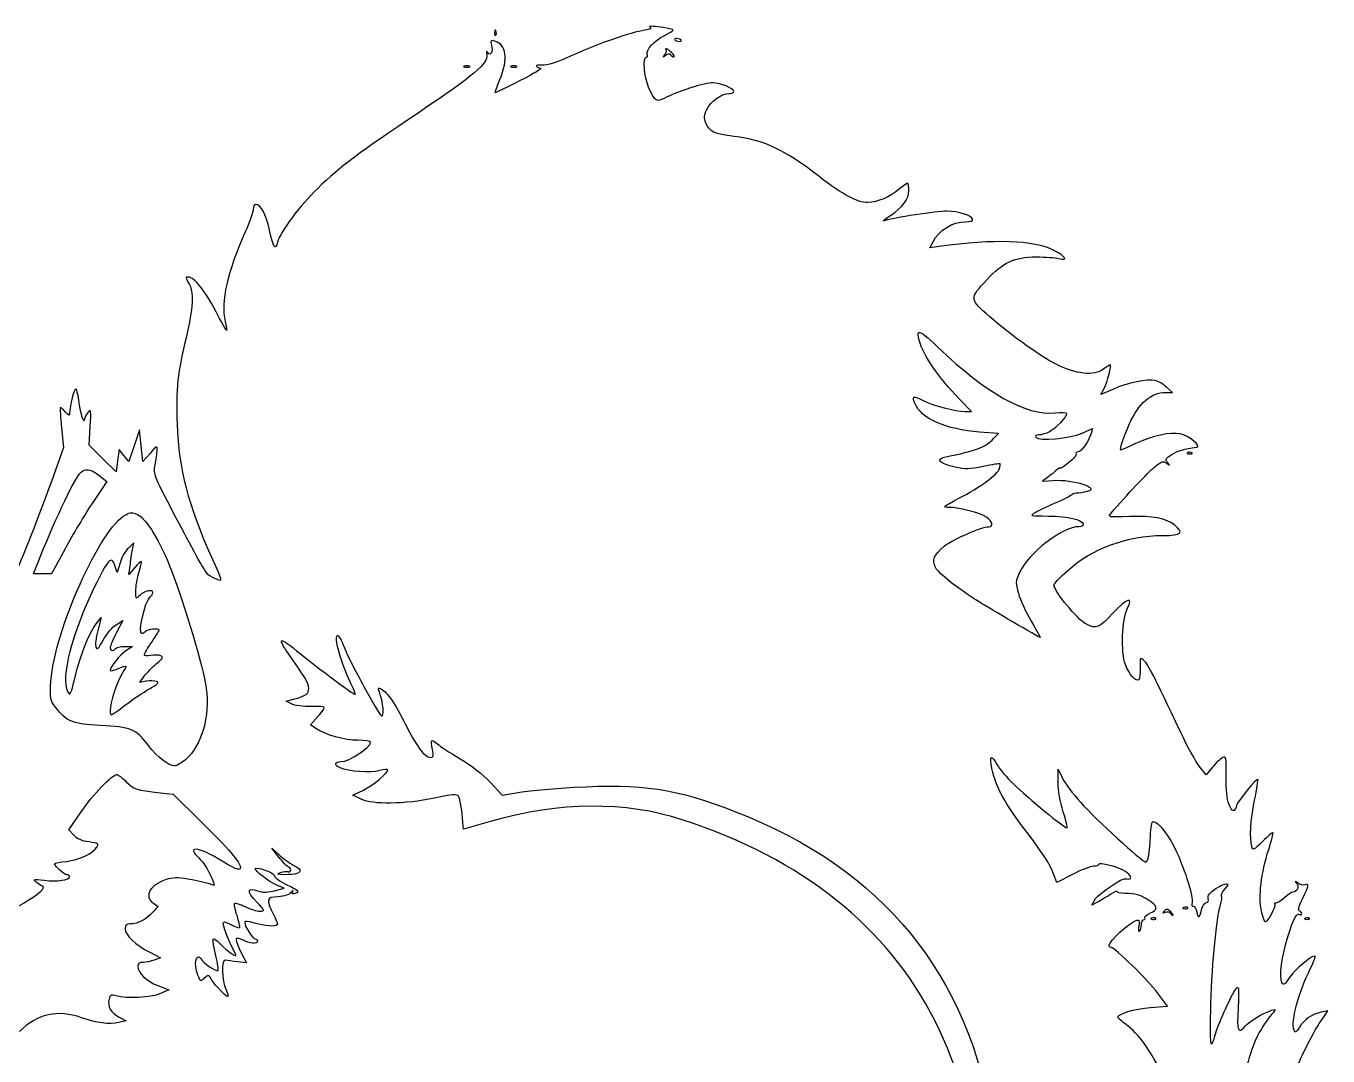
# Model space of a CAD drawing. Extents: x 22 to 290, y 86 to 216.
# Drawn here: x 210.46 to 232.26, y 135 to 152.25 of the extents above; entities that cross this region are included whole.
import ezdxf

# ---------------------------------------------------------------- set-up
doc = ezdxf.new("R2010")
doc.units = 0
doc.layers.add('Layer_1', color=7, linetype='CONTINUOUS')

msp = doc.modelspace()

# ---------------------------------------------------------------- linework, layer by layer
at = {"layer": 'Layer_1', "color": 7}
for points in [[(218.315977, 152.180864), (218.315977, 152.180864)], [(220.917714, 152.244805), (220.914956, 152.244805), (220.914956, 152.246458), (220.914956, 152.246458)], [(221.36089, 152.040303), (221.36089, 152.039753)], [(221.36089, 152.040303), (221.36089, 152.040303)], [(221.177335, 151.876042), (221.177335, 151.875491)], [(221.177335, 151.876042), (221.177335, 151.876042)], [(217.840828, 151.58555), (217.840828, 151.58555)], [(218.627412, 151.58555), (218.627412, 151.58555)], [(225.750769, 148.557173), (225.595327, 148.535126), (225.648794, 148.638755)], [(225.410118, 147.119604), (225.410118, 147.119604)], [(228.660082, 146.167104), (228.460543, 146.078359), (228.51401, 146.181988)], [(229.542027, 146.116394), (229.659987, 146.116394), (229.559666, 146.204589)], [(226.18733, 145.798894), (226.293714, 145.798894), (226.094174, 146.004496)], [(211.057022, 145.52053), (211.090645, 145.193107), (210.886698, 144.626458)], [(212.538138, 145.095543), (212.418524, 144.956636), (212.390965, 145.223423), (212.362299, 145.490214), (212.271901, 145.223976), (212.182052, 144.95829), (212.102127, 145.059161), (212.022202, 145.159483), (211.995743, 144.97207), (211.969835, 144.784658), (211.743838, 145.009002), (211.517286, 145.233346), (211.536029, 145.540373)], [(226.66358, 145.342487), (226.745159, 145.429578), (226.428763, 145.452178)], [(228.148004, 145.432886), (228.319982, 145.509506), (228.295731, 145.430131)], [(229.957644, 145.113732), (229.957644, 145.114285), (229.957644, 145.114285)], [(211.502955, 144.819383), (211.502955, 144.820486), (211.502955, 144.820486)], [(211.707456, 144.710242), (211.812739, 144.625355), (211.578472, 144.271476)], [(227.568675, 144.693706), (227.482688, 144.629766), (227.657973, 144.641893)], [(212.229457, 144.100599), (212.229457, 144.100599)], [(211.115453, 143.499223), (211.115453, 143.495916), (210.887248, 143.077544), (210.735664, 143.077544), (210.584632, 143.077544), (210.65188, 143.246767)], [(212.269146, 143.596787), (212.17599, 143.509697)], [(212.250404, 143.508593), (212.269146, 143.596787), (212.269146, 143.596787)], [(212.03598, 143.261649), (211.989128, 143.101245), (211.947785, 143.219758)], [(212.282924, 143.182274), (212.18591, 143.06652), (212.208511, 143.242909)], [(211.634697, 142.238043), (211.720134, 142.34498), (211.663909, 142.128902)], [(211.968732, 142.226466), (212.085039, 142.299228), (211.977551, 142.095278)], [(215.675103, 142.045669), (215.675103, 142.045669)], [(212.113701, 141.861564), (212.245993, 141.861564), (212.13079, 141.787701)], [(212.475298, 141.278927), (212.36671, 141.25688), (212.441674, 141.36216)], [(214.907814, 140.899691), (214.819619, 140.947647), (214.962935, 140.985682)], [(215.311855, 140.489589), (215.22366, 140.547464), (215.309648, 140.642274)], [(226.629956, 139.999558), (226.63106, 140.000108), (226.63106, 140.000108)], [(227.745617, 139.586147), (227.745617, 139.808284), (227.811211, 139.664969)], [(230.328611, 139.839154), (230.223881, 139.71127), (230.110882, 139.854035)], [(211.982513, 139.718436), (211.982513, 139.718436)], [(218.231641, 139.590005), (218.435592, 139.372274), (218.701276, 139.418575)], [(212.710669, 139.413063), (212.92509, 139.389912), (213.385355, 138.937366)], [(216.075285, 139.305026), (215.936381, 139.373377), (216.110013, 139.45716)], [(211.262076, 138.700342), (211.17829, 138.78964), (211.384444, 139.092258)], [(218.257549, 138.936263), (217.786811, 138.801214), (217.777991, 138.911458)], [(214.57598, 138.485368), (214.697798, 138.372922)], [(214.69339, 138.335437), (214.57598, 138.485368), (214.57598, 138.485368)], [(214.348328, 138.146371), (214.348881, 138.147474), (214.348881, 138.147474)], [(227.983742, 138.044395), (227.72026, 137.907695), (227.657973, 138.08188)], [(214.622834, 137.770993), (214.783789, 137.812335), (214.658662, 137.865802)], [(212.594362, 137.563737), (212.674841, 137.509717), (212.585543, 137.413256)], [(228.392191, 137.575314), (228.307305, 137.530664), (228.372348, 137.639805)], [(229.570689, 137.460108), (229.570689, 137.460108)], [(229.885985, 137.49759), (229.885985, 137.49759)], [(229.349653, 137.320651), (229.349653, 137.3201)], [(229.349653, 137.320651), (229.349653, 137.320651)], [(231.923827, 137.319547), (231.923827, 137.3201), (231.923827, 137.3201)], [(212.532076, 136.740221), (212.710669, 136.650373), (212.609797, 136.611237)], [(214.066659, 136.733606), (214.1532, 136.562729), (214.003819, 136.580921)], [(212.666572, 136.184596), (212.853434, 136.11349), (212.710669, 136.048997)], [(229.290674, 135.815283), (229.5751, 135.838984), (229.407531, 136.061674)], [(212.023302, 135.654326), (212.138508, 135.594244), (212.013382, 135.565031)], [(232.14652, 135.591489), (232.262274, 135.759609), (232.149825, 135.737009)]]:
    msp.add_lwpolyline(points, dxfattribs=at)
for points in [[(218.315977, 152.180864), (218.312309, 152.177195), (218.30967, 152.164789), (218.308259, 152.143933)], [(218.330309, 152.16543), (218.324382, 152.179258), (218.319646, 152.183969), (218.315977, 152.180864)], [(220.82125, 152.181415), (220.586723, 152.143879), (220.058415, 151.960223), (219.629522, 151.766901)], [(220.910548, 152.233231), (220.942721, 152.213193), (220.913932, 152.196372), (220.82125, 152.181415)], [(220.914956, 152.246458), (220.90141, 152.243636), (220.899259, 152.240286), (220.910548, 152.233231)], [(221.241276, 152.204015), (221.095677, 152.234692), (220.957958, 152.250703), (220.917714, 152.244805)], [(221.164105, 152.100386), (221.319158, 152.17969), (221.324559, 152.186517), (221.241276, 152.204015)], [(218.314324, 151.996206), (218.241002, 152.017937), (218.235022, 152.010862), (218.255342, 151.930062)], [(218.308259, 152.143933), (218.305436, 152.106312), (218.315698, 152.085225), (218.327551, 152.097078)], [(218.396453, 151.355144), (218.53858, 151.70081), (218.508069, 151.938576), (218.314324, 151.996206)], [(218.327551, 152.097078), (218.339405, 152.108931), (218.340751, 152.139747), (218.330309, 152.16543)], [(220.863143, 151.774066), (220.834808, 151.847896), (220.981592, 152.007111), (221.164105, 152.100386)], [(221.36089, 152.039753), (221.331934, 152.043986), (221.316031, 152.035686), (221.325062, 152.021011)], [(221.325062, 152.021011), (221.334093, 152.006617), (221.366351, 151.994552), (221.396718, 151.994552)], [(221.396718, 151.994552), (221.462899, 151.994552), (221.435594, 152.029297), (221.36089, 152.040303)], [(218.17707, 151.765247), (218.207268, 151.629893), (217.956124, 151.417718), (217.025581, 150.794007)], [(218.191952, 151.805486), (218.167399, 151.839833), (218.1631, 151.82807), (218.17707, 151.765247)], [(218.255342, 151.930062), (218.283705, 151.817004), (218.241821, 151.735015), (218.191952, 151.805486)], [(219.629522, 151.766901), (219.342417, 151.637502), (219.184183, 151.585071), (219.104766, 151.593819)], [(220.846605, 151.727215), (220.866078, 151.727215), (220.873021, 151.748102), (220.863143, 151.774066)], [(221.156389, 151.771862), (221.117612, 151.722247), (221.119285, 151.721327), (221.17127, 151.761939)], [(221.177335, 151.852341), (221.190318, 151.839358), (221.180942, 151.803161), (221.156389, 151.771862)], [(221.177335, 151.875491), (221.164635, 151.875491), (221.164353, 151.865323), (221.177335, 151.852341)], [(221.17127, 151.761939), (221.211233, 151.793266), (221.238431, 151.796018), (221.253953, 151.770759)], [(221.272695, 151.804936), (221.233354, 151.844249), (221.190318, 151.876042), (221.177335, 151.876042)], [(221.253953, 151.770759), (221.266653, 151.750156), (221.292101, 151.733277), (221.310731, 151.733277)], [(221.310731, 151.733277), (221.329357, 151.733277), (221.310711, 151.765594), (221.272695, 151.804936)], [(217.796181, 151.578385), (217.771627, 151.568507), (217.791665, 151.561299), (217.840828, 151.561299)], [(217.840828, 151.58555), (217.824741, 151.58555), (217.808457, 151.582618), (217.796181, 151.578385)], [(217.885478, 151.578385), (217.873343, 151.583182), (217.857028, 151.58555), (217.840828, 151.58555)], [(217.840828, 151.561299), (217.890019, 151.561299), (217.910032, 151.568789), (217.885478, 151.578385)], [(218.582765, 151.578385), (218.558212, 151.568507), (218.578249, 151.561299), (218.627412, 151.561299)], [(218.627412, 151.58555), (218.611326, 151.58555), (218.595042, 151.582618), (218.582765, 151.578385)], [(218.672063, 151.578385), (218.659927, 151.583182), (218.643612, 151.58555), (218.627412, 151.58555)], [(218.627412, 151.561299), (218.676632, 151.561299), (218.696616, 151.568789), (218.672063, 151.578385)], [(219.086577, 151.548068), (219.119823, 151.548068), (218.962148, 151.452426), (218.736003, 151.337505)], [(219.104766, 151.593819), (219.042254, 151.600593), (218.998707, 151.594076), (219.008302, 151.578385)], [(219.008302, 151.578385), (219.017898, 151.562862), (219.053331, 151.548068), (219.086577, 151.548068)], [(220.885743, 151.228915), (220.811491, 151.392575), (220.785165, 151.727215), (220.846605, 151.727215)], [(218.316528, 151.135208), (218.312294, 151.139159), (218.348391, 151.238191), (218.396453, 151.355144)], [(218.736003, 151.337505), (218.509887, 151.222584), (218.320761, 151.131229), (218.316528, 151.135208)], [(221.961162, 151.298369), (221.825809, 151.298369), (221.412647, 151.17061), (221.199936, 151.062999)], [(222.31339, 151.156705), (222.31339, 151.208041), (222.089376, 151.298369), (221.961162, 151.298369)], [(221.199936, 151.062999), (221.010734, 150.967297), (221.002442, 150.971697), (220.885743, 151.228915)], [(221.860841, 150.85409), (221.925272, 150.989161), (222.107379, 151.119223), (222.232911, 151.119223)], [(222.232911, 151.119223), (222.277136, 151.11928), (222.31339, 151.136159), (222.31339, 151.156705)], [(217.025581, 150.794007), (216.037493, 150.131745), (215.730359, 149.901324), (215.346029, 149.532827)], [(221.844306, 150.629192), (221.80979, 150.712533), (221.812722, 150.753647), (221.860841, 150.85409)], [(222.318351, 150.401541), (221.991707, 150.442519), (221.904334, 150.484299), (221.844306, 150.629192)], [(223.735525, 149.735674), (223.152736, 150.184153), (222.825364, 150.337984), (222.318351, 150.401541)], [(224.555733, 149.296906), (224.374603, 149.296906), (224.153185, 149.414251), (223.735525, 149.735674)], [(225.223256, 149.617714), (225.211403, 149.617714), (225.151146, 149.575115), (225.089311, 149.522904)], [(225.245303, 149.497549), (225.245303, 149.563702), (225.23511, 149.617714), (225.223256, 149.617714)], [(215.346029, 149.532827), (215.052828, 149.251705), (214.716148, 148.800827), (214.674097, 148.633243)], [(225.089311, 149.522904), (224.931492, 149.389695), (224.714624, 149.296906), (224.555733, 149.296906)], [(224.92615, 149.072009), (225.143912, 149.214531), (225.245303, 149.34989), (225.245303, 149.497549)], [(214.266199, 149.18115), (214.265973, 149.136925), (214.208617, 148.972427), (214.138315, 148.815144)], [(214.302577, 149.261628), (214.283104, 149.261628), (214.266199, 149.225402), (214.266199, 149.18115)], [(214.539048, 148.834987), (214.481164, 149.104255), (214.393735, 149.261628), (214.302577, 149.261628)], [(225.883061, 149.150833), (225.72067, 149.153656), (224.973484, 149.038393), (224.832994, 148.989879)], [(226.309149, 149.019092), (226.288264, 149.083269), (226.076581, 149.148039), (225.883061, 149.150833)], [(224.832994, 148.989879), (224.794104, 148.976333), (224.836375, 149.013278), (224.92615, 149.072009)], [(225.648794, 148.638755), (225.748954, 148.832444), (225.979936, 148.974444), (226.193945, 148.974444)], [(226.193945, 148.974444), (226.281858, 148.974444), (226.319026, 148.98881), (226.309149, 149.019092)], [(214.138315, 148.815144), (213.8301, 148.125703), (213.718371, 147.634575), (213.79491, 147.304262)], [(214.674097, 148.633243), (214.637098, 148.485811), (214.603226, 148.536283), (214.539048, 148.834987)], [(227.672855, 148.493233), (227.332241, 148.66584), (226.678377, 148.687899), (225.750769, 148.557173)], [(227.756641, 148.357083), (227.920471, 148.311279), (227.869846, 148.393439), (227.672855, 148.493233)], [(226.548927, 148.001548), (226.820369, 148.294721), (227.013175, 148.384645), (227.372443, 148.384645)], [(227.372443, 148.384645), (227.529754, 148.384645), (227.702567, 148.372323), (227.756641, 148.357083)], [(213.180303, 148.046199), (213.126314, 148.046199), (213.12669, 148.038014), (213.184715, 147.949735)], [(213.637814, 147.477343), (213.460773, 147.820158), (213.278799, 148.046199), (213.180303, 148.046199)], [(213.184715, 147.949735), (213.273107, 147.814861), (213.259667, 147.507524), (213.146129, 147.051255)], [(226.532392, 147.440965), (226.267555, 147.679132), (226.268342, 147.698724), (226.548927, 148.001548)], [(213.818061, 147.152677), (213.811287, 147.152677), (213.730044, 147.298809), (213.637814, 147.477343)], [(227.700967, 146.592091), (227.417559, 146.73594), (226.892649, 147.117115), (226.532392, 147.440965)], [(213.79491, 147.304262), (213.814383, 147.220668), (213.824834, 147.152677), (213.818061, 147.152677)], [(213.146129, 147.051255), (213.000503, 146.465701), (212.968109, 146.161219), (212.990687, 145.58447)], [(225.417284, 146.988416), (225.395271, 147.0647), (225.39121, 147.108823), (225.410118, 147.119604)], [(225.410118, 147.119604), (225.442715, 147.136255), (225.541659, 147.056863), (225.734784, 146.870455)], [(226.094174, 146.004496), (225.731519, 146.377876), (225.493004, 146.724453), (225.417284, 146.988416)], [(225.734784, 146.870455), (226.526615, 146.106113), (227.210411, 145.722567), (227.693801, 145.772436)], [(228.499678, 146.502796), (228.342001, 146.386238), (228.039521, 146.420246), (227.700967, 146.592091)], [(228.617639, 146.578863), (228.609172, 146.578863), (228.556236, 146.544593), (228.499678, 146.502796)], [(228.51401, 146.181988), (228.569382, 146.289092), (228.644986, 146.578863), (228.617639, 146.578863)], [(229.365088, 146.316484), (229.240571, 146.347726), (228.910216, 146.277707), (228.660082, 146.167104)], [(229.559666, 146.204589), (229.504661, 146.25299), (229.417242, 146.303502), (229.365088, 146.316484)], [(211.298454, 146.169861), (211.270796, 146.187077), (211.193239, 145.895572), (211.190417, 145.76527)], [(211.351371, 145.943863), (211.338106, 146.058248), (211.314541, 146.159983), (211.298454, 146.169861)], [(225.343971, 145.935044), (225.297489, 146.057246), (225.320253, 146.064118), (225.486736, 145.979141)], [(228.933485, 145.578958), (229.092912, 145.934925), (229.296042, 146.113572), (229.542027, 146.116394)], [(211.034974, 145.861731), (211.028483, 145.854111), (211.038677, 145.700418), (211.057022, 145.52053)], [(211.117657, 145.790075), (211.078513, 145.837036), (211.041183, 145.869351), (211.034974, 145.861731)], [(211.441219, 145.671011), (211.438397, 145.560323), (211.371973, 145.765217), (211.351371, 145.943863)], [(226.428763, 145.452178), (225.867056, 145.492056), (225.440124, 145.682116), (225.343971, 145.935044)], [(225.486736, 145.979141), (225.649183, 145.896281), (226.025109, 145.798894), (226.18733, 145.798894)], [(211.190417, 145.76527), (211.190417, 145.715825), (211.175484, 145.720676), (211.117657, 145.790075)], [(211.497443, 145.777948), (211.466512, 145.739763), (211.441219, 145.691895), (211.441219, 145.671011)], [(211.536029, 145.540373), (211.55268, 145.823385), (211.549034, 145.841899), (211.497443, 145.777948)], [(227.886728, 145.761963), (227.886728, 145.706365), (227.70117, 145.509704), (227.598441, 145.45659)], [(227.693801, 145.772436), (227.799889, 145.783442), (227.886728, 145.778614), (227.886728, 145.761963)], [(212.990687, 145.58447), (213.020518, 144.819958), (213.170651, 144.241383), (213.568359, 143.358112)], [(227.37079, 145.364534), (227.412417, 145.297168), (227.9498, 145.344494), (228.148004, 145.432886)], [(227.598441, 145.45659), (227.542759, 145.427662), (227.462961, 145.404223), (227.421502, 145.404223)], [(228.295731, 145.430131), (228.253818, 145.291588), (228.1333, 145.118693), (228.078549, 145.118693)], [(228.796785, 145.150113), (228.76749, 145.150113), (228.832139, 145.352673), (228.933485, 145.578958)], [(229.790075, 145.422966), (229.618117, 145.455224), (229.325653, 145.390852), (229.042076, 145.258151)], [(230.066232, 145.196965), (230.155979, 145.2091), (229.925598, 145.397566), (229.790075, 145.422966)], [(212.656649, 145.147356), (212.659471, 145.227959), (212.649898, 145.224744), (212.538138, 145.095543)], [(225.836757, 145.029949), (226.396855, 145.147833), (226.528198, 145.197566), (226.66358, 145.342487)], [(227.421502, 145.404223), (227.375077, 145.404223), (227.35555, 145.388975), (227.37079, 145.364534)], [(229.042076, 145.258151), (228.915245, 145.198799), (228.80497, 145.150113), (228.796785, 145.150113)], [(229.64786, 145.077353), (229.751153, 145.140345), (229.847989, 145.167698), (230.066232, 145.196965)], [(212.624128, 144.902065), (212.641061, 144.989667), (212.656649, 145.099886), (212.656649, 145.147356)], [(226.017557, 144.864033), (225.772813, 144.918812), (225.68605, 144.998227), (225.836757, 145.029949)], [(228.046029, 145.08562), (228.057035, 145.067558), (228.001297, 145.002443), (227.922557, 144.9401)], [(228.078549, 145.118693), (228.049565, 145.118693), (228.035022, 145.103738), (228.046029, 145.08562)], [(229.576201, 144.943408), (229.534093, 144.997171), (229.542873, 145.013317), (229.64786, 145.077353)], [(229.917955, 145.10767), (229.889592, 145.096099), (229.897965, 145.088442), (229.939452, 145.08562)], [(229.957644, 145.114285), (229.945226, 145.114285), (229.930825, 145.111339), (229.917955, 145.10767)], [(229.939452, 145.08562), (229.977072, 145.082798), (229.99816, 145.091958), (229.986307, 145.103812)], [(229.986307, 145.103812), (229.98038, 145.109738), (229.969949, 145.113167), (229.957644, 145.113732)], [(211.35964, 144.754342), (211.400619, 144.804944), (211.446737, 144.826551), (211.502955, 144.819383)], [(211.502955, 144.820486), (211.559146, 144.813431), (211.625499, 144.776536), (211.707456, 144.710242)], [(213.024861, 143.918699), (212.601274, 144.728168), (212.59393, 144.745601), (212.624128, 144.902065)], [(226.488845, 144.875057), (226.260584, 144.827982), (226.184491, 144.82661), (226.017557, 144.864033)], [(226.0826, 144.342582), (226.442067, 144.531558), (226.732191, 144.742336), (226.762248, 144.837022)], [(226.772721, 144.920808), (226.765948, 144.926734), (226.638451, 144.905847), (226.488845, 144.875057)], [(226.762248, 144.837022), (226.775795, 144.8769), (226.779495, 144.914881), (226.772721, 144.920808)], [(227.716952, 144.81277), (227.682549, 144.782262), (227.615976, 144.728786), (227.568675, 144.693706)], [(227.779792, 144.847495), (227.779792, 144.859066), (227.751355, 144.843278), (227.716952, 144.81277)], [(227.922557, 144.9401), (227.843817, 144.877729), (227.779792, 144.835924), (227.779792, 144.847495)], [(228.634174, 144.095088), (228.888823, 144.396896), (229.248327, 144.77881), (229.362881, 144.869545)], [(229.362881, 144.869545), (229.482912, 144.964625), (229.508716, 144.972257), (229.562423, 144.930177)], [(229.562423, 144.930177), (229.617851, 144.886659), (229.619099, 144.888403), (229.576201, 144.943408)], [(210.886698, 144.626458), (210.632077, 143.919012), (210.317588, 143.130274), (210.247286, 143.022973)], [(210.65188, 143.246767), (210.922672, 143.92918), (211.240937, 144.607784), (211.35964, 144.754342)], [(227.657973, 144.641893), (227.999801, 144.6656), (228.464435, 144.513846), (228.230134, 144.455031)], [(225.922197, 144.190448), (225.802026, 144.190448), (225.810087, 144.199467), (226.0826, 144.342582)], [(227.978231, 144.407076), (227.985851, 144.399456), (227.876168, 144.342001), (227.734041, 144.279743)], [(228.05099, 144.426368), (228.003295, 144.423546), (227.970326, 144.414696), (227.978231, 144.407076)], [(228.230134, 144.455031), (228.179503, 144.442331), (228.098742, 144.42905), (228.05099, 144.426368)], [(211.578472, 144.271476), (211.449553, 144.077054), (211.241039, 143.729771), (211.115453, 143.499223)], [(226.547274, 144.024532), (226.436671, 144.096978), (226.089978, 144.190448), (225.922197, 144.190448)], [(227.368585, 144.107765), (227.262188, 144.049345), (227.263841, 144.048865), (227.583007, 144.045478)], [(227.734041, 144.279743), (227.591914, 144.217484), (227.42757, 144.140192), (227.368585, 144.107765)], [(210.878979, 141.283339), (210.931246, 142.116628), (211.710843, 143.850327), (212.13079, 144.067526)], [(212.13079, 144.067526), (212.172079, 144.088975), (212.200727, 144.099809), (212.229457, 144.100599)], [(212.229457, 144.100599), (212.258188, 144.100599), (212.287132, 144.091015), (212.327575, 144.071937)], [(212.327575, 144.071937), (212.479382, 143.999914), (212.705798, 143.624993), (212.903043, 143.118884)], [(213.512688, 143.059355), (213.481389, 143.078828), (213.262041, 143.465563), (213.024861, 143.918699)], [(226.580898, 143.867436), (226.665536, 143.867436), (226.645713, 143.960016), (226.547274, 144.024532)], [(227.583007, 144.045478), (227.914307, 144.04181), (228.138307, 143.990485), (228.163989, 143.912083)], [(228.163989, 143.912083), (228.172738, 143.88499), (228.146494, 143.867436), (228.095638, 143.867436)], [(228.941201, 144.036106), (228.578263, 144.024253), (228.574682, 144.024532), (228.634174, 144.095088)], [(229.690854, 143.896098), (229.545086, 144.010822), (229.340179, 144.049088), (228.941201, 144.036106)], [(229.496826, 143.72026), (229.81664, 143.72026), (229.862219, 143.761281), (229.690854, 143.896098)], [(225.83731, 143.541667), (225.968204, 143.649645), (226.465497, 143.867436), (226.580898, 143.867436)], [(228.095638, 143.867436), (227.816407, 143.867351), (227.240471, 143.423876), (227.096286, 143.097937)], [(227.898853, 143.13046), (228.304776, 143.498563), (228.905514, 143.72026), (229.496826, 143.72026)], [(212.17599, 143.509697), (212.124654, 143.461521), (212.061662, 143.349871), (212.03598, 143.261649)], [(212.208511, 143.242909), (212.221211, 143.339881), (212.239962, 143.45943), (212.250404, 143.508593)], [(225.691237, 143.183927), (225.628189, 143.307371), (225.666396, 143.400584), (225.83731, 143.541667)], [(211.947785, 143.219758), (211.889563, 143.386746), (211.841077, 143.333756), (211.603277, 142.846584)], [(212.392065, 143.285352), (212.385292, 143.292126), (212.336293, 143.245689), (212.282924, 143.182274)], [(212.351826, 143.099041), (212.380754, 143.194629), (212.398839, 143.278579), (212.392065, 143.285352)], [(213.568359, 143.358112), (213.750646, 142.953293), (213.753099, 142.942941), (213.662618, 142.982734)], [(212.299463, 142.788156), (212.299463, 142.863679), (212.323152, 143.003424), (212.351826, 143.099041)], [(212.903043, 143.118884), (213.120467, 142.560987), (213.42915, 141.511312), (213.47741, 141.165928)], [(213.662618, 142.982734), (213.611452, 143.005312), (213.543986, 143.039881), (213.512688, 143.059355)], [(226.421047, 142.607356), (226.057629, 142.837734), (225.739582, 143.08927), (225.691237, 143.183927)], [(227.096286, 143.097937), (227.028525, 142.944719), (227.027946, 142.924732), (227.079198, 142.74902)], [(227.675612, 142.892335), (227.675612, 142.911809), (227.775945, 143.019011), (227.898853, 143.13046)], [(211.603277, 142.846584), (211.233594, 142.089156), (211.038626, 141.33104), (211.156793, 141.110257)], [(212.585543, 142.762248), (212.585543, 142.820724), (212.443029, 142.793919), (212.371119, 142.722009)], [(228.21911, 142.233632), (228.060388, 142.316774), (227.675612, 142.783031), (227.675612, 142.892335)], [(212.371119, 142.722009), (212.299604, 142.650522), (212.299463, 142.650827), (212.299463, 142.788156)], [(212.401438, 142.078742), (212.33108, 142.078742), (212.45134, 142.619542), (212.537588, 142.691142)], [(212.537588, 142.691142), (212.564116, 142.712873), (212.585543, 142.745032), (212.585543, 142.762248)], [(227.445203, 142.009287), (227.427988, 142.01211), (226.585836, 142.502849), (226.421047, 142.607356)], [(227.079198, 142.74902), (227.109282, 142.646432), (227.20534, 142.437819), (227.292518, 142.285448)], [(228.902065, 142.493807), (229.01422, 142.706405), (228.893045, 142.669089), (228.661736, 142.419943)], [(228.661736, 142.419943), (228.43164, 142.172237), (228.378594, 142.150066), (228.21911, 142.233632)], [(228.870095, 141.560049), (228.793048, 141.761725), (228.812319, 142.323711), (228.902065, 142.493807)], [(211.282469, 141.345075), (211.379441, 141.737448), (211.520397, 142.095012), (211.634697, 142.238043)], [(211.754311, 141.969048), (211.808215, 142.070648), (211.904865, 142.18656), (211.968732, 142.226466)], [(212.69303, 142.136067), (212.69303, 142.167507), (212.481019, 142.147873), (212.460417, 142.11457)], [(227.292518, 142.285448), (227.379668, 142.133076), (227.448308, 142.009287), (227.445203, 142.009287)], [(211.663909, 142.128902), (211.632075, 142.009945), (211.618393, 141.883526), (211.631939, 141.848333)], [(211.631939, 141.848333), (211.651413, 141.797392), (211.676192, 141.822095), (211.754311, 141.969048)], [(211.977551, 142.095278), (211.918623, 141.983236), (211.870617, 141.869376), (211.870617, 141.841718)], [(212.460417, 142.11457), (212.448281, 142.094815), (212.421758, 142.078742), (212.401438, 142.078742)], [(212.442778, 141.718799), (212.442778, 141.736015), (212.498548, 141.8337), (212.567353, 141.935977)], [(212.567353, 141.935977), (212.636187, 142.038227), (212.69303, 142.128165), (212.69303, 142.136067)], [(214.838359, 141.764547), (214.771924, 141.857624), (214.727544, 141.944224), (214.740242, 141.956924)], [(214.740242, 141.956924), (214.752944, 141.969624), (214.840617, 141.915384), (214.934823, 141.836757)], [(215.753927, 141.60635), (215.660879, 141.865628), (215.64022, 142.044117), (215.675103, 142.045669)], [(215.675103, 142.045669), (215.69599, 142.045669), (215.736847, 141.983823), (215.794167, 141.836757)], [(211.870617, 141.841718), (211.870617, 141.783834), (211.927429, 141.773821), (211.959912, 141.826286)], [(212.13079, 141.787701), (212.031391, 141.724031), (211.870617, 141.520275), (211.870617, 141.458074)], [(211.959912, 141.826286), (211.972048, 141.846039), (212.041113, 141.861564), (212.113701, 141.861564)], [(212.548611, 141.708876), (212.490219, 141.697023), (212.442778, 141.701583), (212.442778, 141.718799)], [(212.716181, 141.705568), (212.682511, 141.719115), (212.606975, 141.720447), (212.548611, 141.708876)], [(212.647279, 141.574931), (212.756499, 141.664959), (212.767517, 141.685813), (212.716181, 141.705568)], [(215.194995, 141.164825), (215.194995, 141.243765), (215.121879, 141.367181), (214.838359, 141.764547)], [(214.934823, 141.836757), (215.214138, 141.603585), (215.960867, 141.043794), (215.974414, 141.057341)], [(215.794167, 141.836757), (215.838222, 141.723698), (215.998871, 141.405958), (216.151353, 141.130651)], [(211.870617, 141.458074), (211.870617, 141.446503), (211.926455, 141.460887), (211.99464, 141.48894)], [(211.99464, 141.48894), (212.1664, 141.560709), (212.16865, 141.557997), (212.069053, 141.406811)], [(212.441674, 141.36216), (212.482935, 141.420101), (212.575679, 141.51589), (212.647279, 141.574931)], [(215.917089, 141.207822), (215.878791, 141.283457), (215.805489, 141.462615), (215.753927, 141.60635)], [(229.097197, 141.304285), (229.053142, 141.260089), (228.933144, 141.394949), (228.870095, 141.560049)], [(229.11759, 141.509336), (229.120694, 141.411349), (229.111872, 141.318961), (229.097197, 141.304285)], [(229.184287, 141.622335), (229.113196, 141.686569), (229.112228, 141.685528), (229.11759, 141.509336)], [(229.798341, 140.419033), (229.337839, 141.393603), (229.252557, 141.560557), (229.184287, 141.622335)], [(210.953945, 140.847878), (210.864368, 140.965339), (210.860352, 140.986667), (210.878979, 141.283339)], [(211.156793, 141.110257), (211.200227, 141.029147), (211.207962, 141.04352), (211.282469, 141.345075)], [(212.069053, 141.406811), (211.984951, 141.279133), (211.870617, 140.918823), (211.870617, 140.782284)], [(212.646175, 141.275069), (212.61166, 141.288616), (212.534819, 141.290781), (212.475298, 141.278927)], [(212.526564, 141.151047), (212.670215, 141.229646), (212.695734, 141.256161), (212.646175, 141.275069)], [(212.128035, 140.88481), (212.247076, 140.976391), (212.426372, 141.096268), (212.526564, 141.151047)], [(213.47741, 141.165928), (213.543648, 140.69188), (213.404981, 140.20641), (213.136757, 139.970895)], [(214.962935, 140.985682), (215.156426, 141.037074), (215.194995, 141.066668), (215.194995, 141.164825)], [(215.974414, 141.057341), (215.981187, 141.064114), (215.955499, 141.132186), (215.917089, 141.207822)], [(216.151353, 141.130651), (216.414497, 140.655642), (216.42948, 140.636801), (216.43964, 140.75858)], [(216.399401, 141.034187), (216.351225, 141.174113), (216.351502, 141.179882), (216.413732, 141.146636)], [(216.413732, 141.146636), (216.514401, 141.09276), (216.637853, 140.911813), (216.815568, 140.555733)], [(211.70911, 140.538647), (211.233989, 140.561789), (211.143994, 140.598704), (210.953945, 140.847878)], [(211.891011, 140.718341), (211.9023, 140.718341), (212.008994, 140.7932), (212.128035, 140.88481)], [(215.2424, 140.856698), (215.096124, 140.853875), (214.95994, 140.871356), (214.907814, 140.899691)], [(215.309648, 140.642274), (215.512622, 140.867007), (215.514434, 140.861778), (215.2424, 140.856698)], [(216.43964, 140.75858), (216.445567, 140.829136), (216.427228, 140.95302), (216.399401, 141.034187)], [(211.870617, 140.782284), (211.870617, 140.747091), (211.879722, 140.718341), (211.891011, 140.718341)], [(212.511129, 140.204609), (212.298362, 140.480368), (212.218578, 140.513812), (211.70911, 140.538647)], [(216.016857, 140.290599), (215.798614, 140.290599), (215.476842, 140.381469), (215.311855, 140.489589)], [(216.815568, 140.555733), (216.999013, 140.188223), (217.137629, 140.004519), (217.232286, 140.004519)], [(230.110882, 139.854035), (230.04885, 139.93238), (229.908267, 140.186425), (229.798341, 140.419033)], [(212.950448, 139.862305), (212.844501, 139.862305), (212.669061, 139.999885), (212.511129, 140.204609)], [(215.735188, 139.93286), (215.871529, 139.93286), (216.231831, 140.171214), (216.231831, 140.261384)], [(216.231831, 140.261384), (216.231831, 140.27747), (216.135334, 140.290599), (216.016857, 140.290599)], [(217.267014, 140.137361), (217.229704, 140.302772), (217.24725, 140.322521), (217.349697, 140.230517)], [(217.349697, 140.230517), (217.393864, 140.190808), (217.564482, 140.079398), (217.728933, 139.983019)], [(213.136757, 139.970895), (213.068035, 139.910584), (212.984173, 139.862305), (212.950448, 139.862305)], [(217.232286, 140.004519), (217.288279, 140.004519), (217.292978, 140.021735), (217.267014, 140.137361)], [(217.728933, 139.983019), (217.910232, 139.876763), (218.107943, 139.722113), (218.231641, 139.590005)], [(226.621687, 139.888213), (226.608705, 139.963171), (226.612458, 140.000263), (226.629956, 139.999558)], [(226.63106, 140.000108), (226.648558, 140.000108), (226.679376, 139.960442), (226.720355, 139.884355)], [(230.497834, 140.000658), (230.462811, 139.982032), (230.386467, 139.909371), (230.328611, 139.839154)], [(230.556813, 139.687569), (230.560482, 140.009952), (230.557355, 140.032298), (230.497834, 140.000658)], [(215.720303, 139.829231), (215.616446, 139.876616), (215.624303, 139.93286), (215.735188, 139.93286)], [(216.383966, 139.78293), (216.229873, 139.740286), (215.858649, 139.766267), (215.720303, 139.829231)], [(216.110013, 139.45716), (216.273843, 139.536267), (216.517911, 139.737706), (216.517911, 139.793953)], [(216.517911, 139.793953), (216.517911, 139.808064), (216.457711, 139.80325), (216.383966, 139.78293)], [(227.312361, 138.628686), (226.815565, 139.280337), (226.686655, 139.515623), (226.621687, 139.888213)], [(226.720355, 139.884355), (226.755943, 139.818286), (226.884614, 139.667337), (227.005885, 139.548662)], [(211.384444, 139.092258), (211.574803, 139.372474), (211.905071, 139.718436), (211.982513, 139.718436)], [(211.982513, 139.718436), (212.000575, 139.718436), (212.071212, 139.663391), (212.139059, 139.595517)], [(212.139059, 139.595517), (212.26445, 139.470126), (212.309631, 139.455792), (212.710669, 139.413063)], [(219.635036, 139.503465), (220.775719, 139.569646), (221.342678, 139.483986), (222.344257, 139.094463)], [(227.005885, 139.548662), (227.234033, 139.325368), (227.845798, 138.824918), (227.890586, 138.824918)], [(227.830504, 139.094463), (227.777559, 139.261143), (227.745617, 139.44879), (227.745617, 139.586147)], [(227.811211, 139.664969), (227.847533, 139.586314), (227.988453, 139.398151), (228.12375, 139.246597)], [(230.602564, 139.224547), (230.571294, 139.298887), (230.553991, 139.465489), (230.556813, 139.687569)], [(231.090941, 139.636857), (231.067799, 139.661692), (230.747435, 139.269895), (230.728243, 139.19313)], [(231.033063, 139.286836), (231.069865, 139.473639), (231.096304, 139.631212), (231.090941, 139.636857)], [(217.301188, 139.322665), (216.80205, 139.217932), (216.267027, 139.209889), (216.075285, 139.305026)], [(217.702474, 139.353534), (217.67905, 139.39107), (217.60136, 139.385628), (217.301188, 139.322665)], [(217.777991, 138.911458), (217.759082, 139.140933), (217.730414, 139.308632), (217.702474, 139.353534)], [(218.701276, 139.418575), (218.84741, 139.443975), (219.267721, 139.482298), (219.635036, 139.503465)], [(221.451289, 138.960517), (220.494979, 139.270538), (219.393719, 139.262201), (218.257549, 138.936263)], [(222.344257, 139.094463), (224.816805, 138.132988), (226.252086, 136.370451), (226.654761, 133.801692)], [(227.890586, 138.824918), (227.904698, 138.824918), (227.877607, 138.946239), (227.830504, 139.094463)], [(228.12375, 139.246597), (228.369001, 138.971882), (229.15543, 138.252757), (229.210746, 138.252757)], [(230.728243, 139.19313), (230.69909, 139.076911), (230.660758, 139.086684), (230.602564, 139.224547)], [(230.986211, 138.51348), (230.948507, 138.654027), (230.96564, 138.944162), (231.033063, 139.286836)], [(213.385355, 138.937366), (213.850485, 138.48011), (214.051224, 138.245549), (214.051224, 138.159048)], [(226.184023, 129.619072), (227.135676, 134.384761), (225.478515, 137.655239), (221.451289, 138.960517)], [(229.290121, 138.690972), (229.295483, 138.830446), (229.315244, 138.932405), (229.336975, 138.932405)], [(229.336975, 138.932405), (229.416816, 138.932433), (229.604689, 138.688525), (229.722827, 138.431901)], [(211.516186, 138.588447), (211.400616, 138.603687), (211.318774, 138.640003), (211.262076, 138.700342)], [(229.210746, 138.252757), (229.251358, 138.252757), (229.279396, 138.407649), (229.290121, 138.690972)], [(231.341193, 138.743889), (231.333573, 138.751509), (231.255175, 138.685404), (231.167009, 138.597266)], [(231.269534, 138.46277), (231.316242, 138.60978), (231.348813, 138.736297), (231.341193, 138.743889)], [(211.13695, 138.263231), (211.344806, 138.284679), (211.579993, 138.394309), (211.646824, 138.501353)], [(211.646824, 138.501353), (211.683005, 138.559324), (211.669404, 138.568127), (211.516186, 138.588447)], [(213.681358, 138.30457), (213.474969, 138.436679), (213.26464, 138.505377), (213.26464, 138.44072)], [(213.26464, 138.44072), (213.26464, 138.420965), (213.289478, 138.383991), (213.319761, 138.358591)], [(227.657973, 138.08188), (227.623965, 138.177638), (227.468515, 138.423821), (227.312361, 138.628686)], [(231.167009, 138.597266), (231.018419, 138.448648), (231.00512, 138.44267), (230.986211, 138.51348)], [(231.148269, 137.438061), (231.096622, 137.668721), (231.143212, 138.065006), (231.269534, 138.46277)], [(210.940715, 138.223542), (210.940715, 138.234266), (211.029169, 138.252224), (211.13695, 138.263231)], [(211.143562, 138.038333), (211.098463, 138.038333), (210.940715, 138.182422), (210.940715, 138.223542)], [(213.319761, 138.358591), (213.403186, 138.28939), (213.510523, 138.129768), (213.572217, 137.982109)], [(214.051224, 138.159048), (214.051224, 138.095351), (213.939817, 138.139301), (213.681358, 138.30457)], [(214.862063, 138.165664), (214.833643, 138.17667), (214.757878, 138.253085), (214.69339, 138.335437)], [(214.697798, 138.372922), (214.764911, 138.3112), (214.872028, 138.234246), (214.935923, 138.202045)], [(228.871749, 138.093454), (228.760836, 138.166155), (228.423061, 138.256629), (228.423061, 138.213619)], [(229.722827, 138.431901), (229.877343, 138.096338), (230.009463, 137.664649), (229.985756, 137.57366)], [(210.767634, 137.946281), (210.983026, 137.922292), (211.190967, 137.951073), (211.190967, 138.00526)], [(211.190967, 138.00526), (211.190967, 138.023604), (211.169527, 138.038333), (211.143562, 138.038333)], [(213.24204, 137.954547), (213.046601, 137.994908), (212.953834, 137.998176), (212.844614, 137.968881)], [(214.300923, 138.142513), (214.300923, 138.150133), (214.319259, 138.150886), (214.348328, 138.146371)], [(214.658662, 137.865802), (214.525764, 137.922444), (214.300923, 138.0962), (214.300923, 138.142513)], [(214.348881, 138.147474), (214.378035, 138.142959), (214.418178, 138.132793), (214.462431, 138.118259)], [(214.462431, 138.118259), (214.550907, 138.089105), (214.623385, 138.043902), (214.623385, 138.017937)], [(214.623385, 138.017937), (214.623385, 137.991973), (214.721014, 137.923729), (214.840563, 137.866353)], [(214.790404, 138.040537), (214.660892, 138.04336), (214.652025, 138.0473), (214.72481, 138.076368)], [(214.72481, 138.076368), (214.770868, 138.094713), (214.82199, 138.10141), (214.838359, 138.09125)], [(214.996008, 138.05983), (214.964876, 138.047977), (214.872361, 138.040537), (214.790404, 138.040537)], [(214.838359, 138.09125), (214.854728, 138.08109), (214.878858, 138.088273), (214.891276, 138.109439)], [(214.891276, 138.109439), (214.903693, 138.129477), (214.891273, 138.154657), (214.862063, 138.165664)], [(214.935923, 138.202045), (215.063544, 138.137755), (215.082707, 138.093104), (214.996008, 138.05983)], [(228.335417, 138.181098), (228.287326, 138.181098), (228.128917, 138.119523), (227.983742, 138.044395)], [(228.423061, 138.213619), (228.423061, 138.195839), (228.383536, 138.181098), (228.335417, 138.181098)], [(228.372348, 137.639805), (228.424588, 137.728253), (228.841012, 138.002387), (228.878915, 137.97329)], [(228.923562, 137.966124), (228.988614, 137.966124), (228.960254, 138.035457), (228.871749, 138.093454)], [(209.837184, 137.277657), (210.29571, 137.456106), (210.844342, 137.800931), (210.740625, 137.845409)], [(210.633138, 137.915411), (210.571698, 137.963982), (210.584302, 137.966883), (210.767634, 137.946281)], [(210.740625, 137.845409), (210.718894, 137.854722), (210.670335, 137.886032), (210.633138, 137.915411)], [(212.844614, 137.968881), (212.548648, 137.88921), (212.420005, 137.681029), (212.594362, 137.563737)], [(213.562297, 137.875725), (213.526511, 137.890119), (213.382304, 137.925481), (213.24204, 137.954547)], [(213.572217, 137.982109), (213.624456, 137.857141), (213.623793, 137.851172), (213.562297, 137.875725)], [(214.331242, 137.57421), (214.141815, 137.773459), (214.157992, 137.835051), (214.379198, 137.758315)], [(214.840563, 137.866353), (214.998523, 137.790745), (215.04183, 137.755645), (214.998763, 137.739023)], [(214.927657, 137.760519), (214.940075, 137.785073), (214.927682, 137.777583), (214.899545, 137.743434)], [(228.878915, 137.97329), (228.883712, 137.969621), (228.90375, 137.966124), (228.923562, 137.966124)], [(230.257505, 137.642562), (230.244241, 137.693277), (230.277549, 137.736155), (230.384285, 137.806824)], [(230.384285, 137.806824), (230.554268, 137.919346), (230.640975, 137.913247), (230.532009, 137.79635)], [(230.532009, 137.79635), (230.490748, 137.752126), (230.465624, 137.702207), (230.475784, 137.685556)], [(231.741376, 137.893915), (231.78656, 137.843171), (231.744204, 137.750049), (231.675229, 137.750049)], [(231.759565, 137.896672), (231.7071, 137.93576), (231.704179, 137.935627), (231.741376, 137.893915)], [(231.875322, 137.870214), (231.845575, 137.858925), (231.793742, 137.870058), (231.759565, 137.896672)], [(231.835633, 137.634293), (231.942934, 137.845931), (231.951945, 137.899621), (231.875322, 137.870214)], [(213.954761, 137.559879), (213.96605, 137.571168), (214.04582, 137.54688), (214.131703, 137.505309)], [(214.378094, 137.429792), (214.467051, 137.429792), (214.466483, 137.43262), (214.331242, 137.57421)], [(214.379198, 137.758315), (214.426724, 137.741664), (214.530463, 137.747286), (214.622834, 137.770993)], [(214.682366, 137.671775), (214.485262, 137.660204), (214.475184, 137.623944), (214.602438, 137.384591)], [(214.899545, 137.743434), (214.867541, 137.704431), (214.787212, 137.677984), (214.682366, 137.671775)], [(214.998763, 137.739023), (214.914294, 137.706708), (214.901975, 137.709973), (214.927657, 137.760519)], [(228.614331, 137.706502), (228.538413, 137.658835), (228.438645, 137.599864), (228.392191, 137.575314)], [(228.731741, 137.760519), (228.74303, 137.778584), (228.690221, 137.754028), (228.614331, 137.706502)], [(228.862379, 137.725242), (228.779434, 137.725242), (228.720452, 137.742175), (228.731741, 137.760519)], [(229.254843, 137.613897), (229.095641, 137.712251), (229.058608, 137.722419), (228.862379, 137.725242)], [(229.281301, 137.394514), (229.423485, 137.453357), (229.416302, 137.514216), (229.254843, 137.613897)], [(229.985756, 137.57366), (229.975314, 137.534601), (229.985872, 137.508241), (230.006703, 137.512474)], [(230.152773, 137.475543), (230.165755, 137.529645), (230.19871, 137.57366), (230.226085, 137.57366)], [(230.226085, 137.57366), (230.257694, 137.57366), (230.268794, 137.599043), (230.257505, 137.642562)], [(230.475784, 137.685556), (230.485944, 137.668904), (230.478465, 137.600689), (230.458145, 137.533971)], [(231.386944, 137.563187), (231.368036, 137.568549), (231.361592, 137.557559), (231.373164, 137.538933)], [(231.531914, 137.651381), (231.470643, 137.597307), (231.405571, 137.557825), (231.386944, 137.563187)], [(231.675229, 137.750049), (231.657731, 137.750049), (231.593156, 137.705455), (231.531914, 137.651381)], [(231.782166, 137.435854), (231.756483, 137.44432), (231.775378, 137.51559), (231.835633, 137.634293)], [(212.585543, 137.413256), (212.473218, 137.291788), (212.329759, 137.215921), (212.211818, 137.215921)], [(213.99445, 137.355378), (213.961317, 137.456611), (213.943472, 137.54859), (213.954761, 137.559879)], [(214.037994, 137.154735), (214.047025, 137.163766), (214.027554, 137.254117), (213.99445, 137.355378)], [(214.131703, 137.505309), (214.217583, 137.463737), (214.328338, 137.429792), (214.378094, 137.429792)], [(214.602438, 137.384591), (214.65019, 137.294957), (214.679606, 137.212608), (214.668035, 137.201036)], [(229.19421, 137.318447), (229.183486, 137.335944), (229.222543, 137.370243), (229.281301, 137.394514)], [(229.522734, 137.435854), (229.486666, 137.399447), (229.48896, 137.395138), (229.536515, 137.413256)], [(229.570689, 137.460108), (229.554885, 137.46293), (229.540853, 137.454198), (229.522734, 137.435854)], [(229.536515, 137.413256), (229.568942, 137.425674), (229.606215, 137.418156), (229.619198, 137.397271)], [(229.628567, 137.419869), (229.604014, 137.444422), (229.586494, 137.457766), (229.570689, 137.460108)], [(229.619198, 137.397271), (229.63218, 137.376387), (229.653067, 137.359236), (229.666049, 137.359236)], [(229.666049, 137.359236), (229.679032, 137.359236), (229.662095, 137.386341), (229.628567, 137.419869)], [(229.846299, 137.490424), (229.817907, 137.478853), (229.826027, 137.47175), (229.867796, 137.468927)], [(229.885985, 137.49759), (229.873567, 137.49759), (229.859168, 137.494658), (229.846299, 137.490424)], [(229.867796, 137.468927), (229.905416, 137.466105), (229.927054, 137.475816), (229.915201, 137.48767)], [(229.915201, 137.48767), (229.909274, 137.493596), (229.898544, 137.497025), (229.885985, 137.49759)], [(230.006703, 137.512474), (230.028152, 137.516708), (230.054943, 137.471688), (230.066232, 137.412703)], [(230.066232, 137.412703), (230.088245, 137.29798), (230.115011, 137.31747), (230.152773, 137.475543)], [(230.458145, 137.533971), (230.387957, 137.298739), (230.320065, 136.604997), (230.296641, 135.886939)], [(231.211659, 137.250645), (231.200088, 137.250645), (231.171411, 137.334344), (231.148269, 137.438061)], [(231.373164, 137.538933), (231.393766, 137.50563), (231.252553, 137.253468), (231.211659, 137.250645)], [(231.596407, 137.014727), (231.692052, 137.319245), (231.738802, 137.404696), (231.790985, 137.372464)], [(231.822405, 137.387899), (231.822405, 137.40709), (231.804066, 137.428516), (231.782166, 137.435854)], [(231.790985, 137.372464), (231.808201, 137.361739), (231.822405, 137.368707), (231.822405, 137.387899)], [(212.211818, 137.215921), (212.140444, 137.215921), (212.120869, 137.198135), (212.120869, 137.133789)], [(212.120869, 137.133789), (212.120869, 137.029028), (212.30071, 136.856835), (212.532076, 136.740221)], [(213.972953, 136.702186), (213.789223, 137.075961), (213.729037, 137.250645), (213.784437, 137.250645)], [(213.784437, 137.250645), (213.795161, 137.250645), (213.853008, 137.225525), (213.912868, 137.194424)], [(213.912868, 137.194424), (213.972699, 137.163492), (214.028963, 137.145704), (214.037994, 137.154735)], [(214.289349, 137.229702), (214.16884, 137.265826), (214.122883, 137.268437), (214.122881, 137.238521)], [(214.122881, 137.238521), (214.123081, 137.175332), (214.260001, 136.965118), (214.300923, 136.965118)], [(214.668035, 137.201036), (214.631854, 137.164856), (214.463001, 137.177321), (214.289349, 137.229702)], [(228.63142, 136.822353), (228.520337, 136.822353), (228.696102, 137.038349), (228.946716, 137.209856)], [(228.946716, 137.209856), (229.094713, 137.310976), (229.112784, 137.307728), (229.094439, 137.181744)], [(229.094439, 137.181744), (229.085973, 137.123775), (229.091569, 137.084775), (229.10822, 137.094653)], [(229.10822, 137.094653), (229.124307, 137.104531), (229.137986, 137.15193), (229.137986, 137.199936)], [(229.137986, 137.199936), (229.137986, 137.247914), (229.15464, 137.287027), (229.175468, 137.287027)], [(229.175468, 137.287027), (229.196635, 137.287027), (229.205161, 137.300864), (229.19421, 137.318447)], [(229.309964, 137.312935), (229.282309, 137.301928), (229.290809, 137.29426), (229.332014, 137.291438)], [(229.349653, 137.3201), (229.337235, 137.3201), (229.322833, 137.317168), (229.309964, 137.312935)], [(229.332014, 137.291438), (229.369634, 137.288616), (229.390722, 137.298595), (229.378868, 137.310731)], [(229.378868, 137.310731), (229.372942, 137.316654), (229.362212, 137.320086), (229.349653, 137.320651)], [(231.884141, 137.313485), (231.855749, 137.301914), (231.864151, 137.29426), (231.905638, 137.291438)], [(231.923827, 137.3201), (231.911409, 137.3201), (231.89701, 137.320117), (231.884141, 137.313485)], [(231.905638, 137.291438), (231.943258, 137.291438), (231.964346, 137.298877), (231.952492, 137.310731)], [(231.952492, 137.310731), (231.946566, 137.316654), (231.936414, 137.318986), (231.923827, 137.319547)], [(213.641119, 136.682343), (213.564326, 137.008169), (213.570891, 137.026846), (213.712227, 136.881332)], [(214.085399, 136.94748), (213.95092, 137.017076), (213.946517, 136.970616), (214.066659, 136.733606)], [(214.337305, 136.929287), (214.337305, 136.876286), (214.205428, 136.885616), (214.085399, 136.94748)], [(214.300923, 136.965118), (214.320961, 136.965118), (214.337305, 136.949043), (214.337305, 136.929287)], [(231.49002, 136.233105), (231.44176, 136.31938), (231.490009, 136.678488), (231.596407, 137.014727)], [(213.712227, 136.881332), (213.833639, 136.756308), (214.003687, 136.639648), (213.972953, 136.702186)], [(229.407531, 136.061674), (229.243249, 136.28003), (228.690037, 136.822353), (228.63142, 136.822353)], [(212.422382, 136.572652), (212.36128, 136.572652), (212.335291, 136.552888), (212.335291, 136.505954)], [(212.335291, 136.505954), (212.335291, 136.391203), (212.472346, 136.258087), (212.666572, 136.184596)], [(212.609797, 136.611237), (212.554453, 136.589788), (212.470246, 136.572652), (212.422382, 136.572652)], [(213.340157, 136.360435), (213.290486, 136.502647), (213.289111, 136.631552), (213.336299, 136.660846)], [(213.336299, 136.660846), (213.356055, 136.672982), (213.381503, 136.658044), (213.393074, 136.628326)], [(213.393074, 136.628326), (213.416216, 136.567817), (213.651239, 136.410241), (213.67805, 136.437052)], [(213.67805, 136.437052), (213.687364, 136.446366), (213.670724, 136.556613), (213.641119, 136.682343)], [(213.800972, 136.611787), (213.726861, 136.630132), (213.734244, 136.265619), (213.810895, 136.111836)], [(214.003819, 136.580921), (213.921721, 136.590799), (213.830464, 136.604337), (213.800972, 136.611787)], [(232.042891, 136.677935), (231.973154, 136.677935), (231.709968, 136.454291), (231.620108, 136.318542)], [(231.694522, 135.439355), (231.639488, 135.582695), (231.769457, 136.069853), (231.970682, 136.47233)], [(231.970682, 136.47233), (232.027324, 136.585388), (232.059824, 136.677935), (232.042891, 136.677935)], [(213.452603, 136.310273), (213.381683, 136.247393), (213.379104, 136.248675), (213.340157, 136.360435)], [(213.542451, 136.325157), (213.528622, 136.365233), (213.511136, 136.362343), (213.452603, 136.310273)], [(213.837904, 135.999388), (213.801074, 135.999388), (213.565311, 136.259315), (213.542451, 136.325157)], [(231.620108, 136.318542), (231.537953, 136.194392), (231.518722, 136.181853), (231.49002, 136.233105)], [(211.970386, 136.012618), (211.885409, 136.039147), (211.87108, 136.032377), (211.851325, 135.953637)], [(212.710669, 136.048997), (212.55635, 135.979344), (212.14192, 135.958912), (211.970386, 136.012618)], [(213.810895, 136.111836), (213.841657, 136.050086), (213.853539, 135.999388), (213.837904, 135.999388)], [(230.38704, 135.39305), (230.439505, 135.579091), (230.641294, 136.02146), (230.721075, 136.125064)], [(230.721075, 136.125064), (230.770664, 136.189326), (230.774136, 136.160463), (230.756353, 135.811975)], [(211.851325, 135.953637), (211.82155, 135.834962), (211.882332, 135.728522), (212.023302, 135.654326)], [(230.296641, 135.886939), (230.272934, 135.155786), (230.291564, 135.054553), (230.38704, 135.39305)], [(211.39106, 135.644956), (210.98672, 135.787055), (210.650638, 135.712066), (210.352019, 135.413447)], [(212.013382, 135.565031), (211.856213, 135.528342), (211.646104, 135.555435), (211.39106, 135.644956)], [(228.746073, 135.653225), (228.74325, 135.711278), (229.014068, 135.791859), (229.290674, 135.815283)], [(228.887734, 135.527549), (228.810574, 135.580889), (228.746073, 135.637421), (228.746073, 135.653225)], [(230.756353, 135.811975), (230.735751, 135.410458), (230.752396, 135.367814), (230.875417, 135.503845)], [(230.875417, 135.503845), (230.953169, 135.589782), (231.187233, 135.730275), (231.318043, 135.769532)], [(231.286073, 135.658737), (231.21975, 135.583243), (231.1197, 135.42401), (231.063933, 135.304856)], [(231.318043, 135.769532), (231.402399, 135.794932), (231.400993, 135.789575), (231.286073, 135.658737)], [(232.149825, 135.737009), (231.997538, 135.706557), (231.861586, 135.61278), (231.783269, 135.484002)], [(229.192557, 135.205638), (229.10185, 135.329251), (228.964894, 135.474181), (228.887734, 135.527549)], [(231.783269, 135.484002), (231.727784, 135.392788), (231.715124, 135.385958), (231.694522, 135.439355)], [(231.718776, 134.729388), (231.768673, 134.913171), (231.997563, 135.374997), (232.14652, 135.591489)], [(229.781255, 134.08171), (229.781255, 134.169961), (229.353903, 134.985702), (229.192557, 135.205638)], [(231.063933, 135.304856), (230.964224, 135.091806), (230.814349, 134.569269), (230.843447, 134.53591)]]:
    msp.add_open_spline(points, degree=3, dxfattribs=at)

doc.saveas('drawing.dxf')
